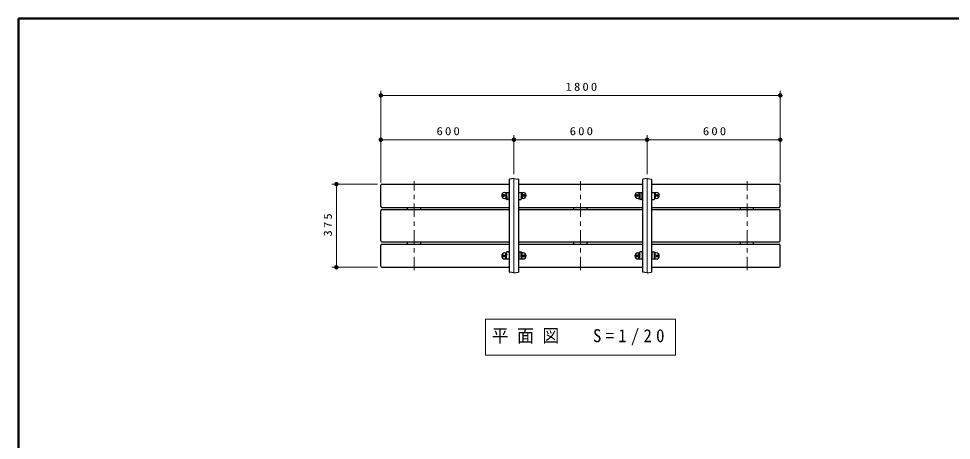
# Model space of a CAD drawing. Units: millimetres on the paper, scale 1:20. Extents: x -385 to 0, y 0 to 267.
# Drawn here: x -385 to -174.9, y 172 to 267 of the extents above; entities that cross this region are included whole.
import ezdxf

# ---------------------------------------------------------------- set-up
doc = ezdxf.new("R2010")
doc.units = ezdxf.units.MM
doc.linetypes.add('USER2', pattern=[6, 3, -1, 1, -1])
doc.layers.add('1_20', color=7, linetype='Continuous', lineweight=25)
doc.layers.add('LY_3', color=7, linetype='Continuous', lineweight=13)
doc.styles.add('ＭＳ ゴシック', font='')
doc.styles.get('ＭＳ ゴシック').set_extended_font_data('MS Gothic')

# ---------------------------------------------------------------- blocks, each defined once
blk = doc.blocks.new('filled_dot')
at = {"color": 0, "linetype": 'Continuous', "lineweight": -2, "const_width": 1.25}
blk.add_lwpolyline([(-0.625, 0, 1), (0.625, 0, 1)], format="xyb", close=True, dxfattribs=at)

msp = doc.modelspace()

# ---------------------------------------------------------------- linework, layer by layer
at = {"layer": '1_20', "lineweight": 13}
for p, q in [((-303.425, 230.033), (-303.425, 250.704)), ((-213.425, 230.033), (-213.425, 250.704)), ((-303.425, 249.704), (-213.425, 249.704)), ((-303.425, 239.704), (-273.425, 239.704)), ((-273.425, 231.979), (-273.425, 240.704)), ((-273.425, 239.704), (-243.425, 239.704)), ((-243.425, 231.979), (-243.425, 240.704)), ((-243.425, 239.704), (-213.425, 239.704)), ((-304.175, 229.704), (-314.425, 229.704)), ((-313.425, 210.954), (-313.425, 229.704)), ((-304.175, 210.954), (-314.425, 210.954)), ((-279.825, 199.257), (-279.825, 191.123)), ((-237.025, 199.257), (-279.825, 199.257)), ((-237.025, 191.123), (-237.025, 199.257)), ((-279.825, 191.123), (-237.025, 191.123))]:
    msp.add_line(p, q, dxfattribs=at)
at = {"layer": '1_20'}
for p, q in [((-303.425, 224.704), (-303.425, 229.454)), ((-303.175, 229.704), (-274.425, 229.704)), ((-272.425, 229.704), (-244.425, 229.704)), ((-242.425, 229.704), (-213.675, 229.704)), ((-213.425, 224.704), (-213.425, 229.454)), ((-303.425, 216.954), (-303.425, 223.704)), ((-303.175, 224.454), (-274.425, 224.454)), ((-303.175, 223.954), (-274.425, 223.954)), ((-297.425, 223.954), (-297.425, 224.454)), ((-294.425, 223.954), (-294.425, 224.454)), ((-272.425, 224.454), (-244.425, 224.454)), ((-272.425, 223.954), (-244.425, 223.954)), ((-259.925, 223.954), (-259.925, 224.454)), ((-256.925, 223.954), (-256.925, 224.454)), ((-242.425, 224.454), (-213.675, 224.454)), ((-242.425, 223.954), (-213.675, 223.954)), ((-222.425, 223.954), (-222.425, 224.454)), ((-219.425, 223.954), (-219.425, 224.454)), ((-213.425, 216.954), (-213.425, 223.704)), ((-303.175, 216.704), (-274.425, 216.704)), ((-297.425, 216.204), (-297.425, 216.704)), ((-294.425, 216.204), (-294.425, 216.704)), ((-272.425, 216.704), (-244.425, 216.704)), ((-259.925, 216.204), (-259.925, 216.704)), ((-256.925, 216.204), (-256.925, 216.704)), ((-242.425, 216.704), (-213.675, 216.704)), ((-222.425, 216.204), (-222.425, 216.704)), ((-219.425, 216.204), (-219.425, 216.704)), ((-303.425, 211.204), (-303.425, 215.954)), ((-303.175, 216.204), (-274.425, 216.204)), ((-272.425, 216.204), (-244.425, 216.204)), ((-242.425, 216.204), (-213.675, 216.204)), ((-213.425, 211.204), (-213.425, 215.954)), ((-303.175, 210.954), (-274.425, 210.954)), ((-272.425, 210.954), (-244.425, 210.954)), ((-242.425, 210.954), (-213.675, 210.954))]:
    msp.add_line(p, q, dxfattribs=at)
at = {"layer": '1_20', "linetype": 'USER2', "lineweight": 13}
for p, q in [((-295.925, 210.3), (-295.925, 230.357)), ((-258.425, 210.3), (-258.425, 230.357)), ((-220.925, 210.3), (-220.925, 230.357))]:
    msp.add_line(p, q, dxfattribs=at)
at = {"layer": '1_20', "color": 110}
for p, q in [((-274.425, 209.872), (-274.425, 230.786)), ((-273.425, 230.979), (-274.382, 230.835)), ((-273.425, 230.979), (-272.467, 230.835)), ((-272.425, 230.786), (-272.425, 209.872)), ((-244.425, 209.872), (-244.425, 230.786)), ((-243.425, 230.979), (-244.382, 230.835)), ((-243.425, 230.979), (-242.467, 230.835)), ((-242.425, 230.786), (-242.425, 209.872)), ((-275.5, 227.829), (-274.425, 227.829)), ((-275.257, 227.717), (-275.257, 226.58)), ((-274.521, 226.329), (-274.521, 227.571)), ((-274.471, 227.621), (-274.425, 227.621)), ((-274.425, 227.186), (-274.471, 227.186)), ((-272.425, 227.829), (-271.35, 227.829)), ((-272.425, 227.621), (-272.379, 227.621)), ((-272.379, 227.186), (-272.425, 227.186)), ((-272.329, 226.329), (-272.329, 227.571)), ((-271.593, 227.717), (-271.593, 226.58)), ((-245.5, 227.829), (-244.425, 227.829)), ((-245.257, 227.717), (-245.257, 226.58)), ((-244.521, 226.329), (-244.521, 227.571)), ((-244.471, 227.621), (-244.425, 227.621)), ((-244.425, 227.186), (-244.471, 227.186)), ((-242.425, 227.829), (-241.35, 227.829)), ((-242.425, 227.621), (-242.379, 227.621)), ((-242.379, 227.186), (-242.425, 227.186)), ((-242.329, 226.329), (-242.329, 227.571)), ((-241.593, 227.717), (-241.593, 226.58)), ((-275.5, 226.479), (-275.185, 226.479)), ((-275.163, 226.465), (-275.066, 226.282)), ((-275.061, 226.804), (-275.061, 226.387)), ((-274.621, 226.229), (-274.978, 226.229)), ((-272.229, 226.229), (-271.872, 226.229)), ((-271.789, 226.804), (-271.789, 226.387)), ((-271.687, 226.465), (-271.783, 226.282)), ((-271.35, 226.479), (-271.664, 226.479)), ((-245.5, 226.479), (-245.185, 226.479)), ((-245.163, 226.465), (-245.066, 226.282)), ((-245.061, 226.804), (-245.061, 226.387)), ((-244.621, 226.229), (-244.978, 226.229)), ((-242.229, 226.229), (-241.872, 226.229)), ((-241.789, 226.804), (-241.789, 226.387)), ((-241.687, 226.465), (-241.783, 226.282)), ((-241.35, 226.479), (-241.664, 226.479)), ((-275.163, 214.192), (-275.066, 214.375)), ((-274.621, 214.429), (-274.978, 214.429)), ((-274.521, 214.329), (-274.521, 213.086)), ((-272.329, 214.329), (-272.329, 213.086)), ((-272.229, 214.429), (-271.872, 214.429)), ((-271.687, 214.192), (-271.783, 214.375)), ((-245.163, 214.192), (-245.066, 214.375)), ((-244.621, 214.429), (-244.978, 214.429)), ((-244.521, 214.329), (-244.521, 213.086)), ((-242.329, 214.329), (-242.329, 213.086)), ((-242.229, 214.429), (-241.872, 214.429)), ((-241.687, 214.192), (-241.783, 214.375)), ((-275.5, 214.179), (-275.185, 214.179)), ((-275.5, 212.829), (-274.425, 212.829)), ((-275.257, 212.94), (-275.257, 214.078)), ((-275.061, 213.854), (-275.061, 214.271)), ((-274.425, 213.472), (-274.471, 213.472)), ((-274.471, 213.036), (-274.425, 213.036)), ((-272.379, 213.472), (-272.425, 213.472)), ((-272.425, 213.036), (-272.379, 213.036)), ((-272.425, 212.829), (-271.35, 212.829)), ((-271.789, 213.854), (-271.789, 214.271)), ((-271.35, 214.179), (-271.664, 214.179)), ((-271.593, 212.94), (-271.593, 214.078)), ((-245.5, 214.179), (-245.185, 214.179)), ((-245.5, 212.829), (-244.425, 212.829)), ((-245.257, 212.94), (-245.257, 214.078)), ((-245.061, 213.854), (-245.061, 214.271)), ((-244.425, 213.472), (-244.471, 213.472)), ((-244.471, 213.036), (-244.425, 213.036)), ((-242.379, 213.472), (-242.425, 213.472)), ((-242.425, 213.036), (-242.379, 213.036)), ((-242.425, 212.829), (-241.35, 212.829)), ((-241.789, 213.854), (-241.789, 214.271)), ((-241.35, 214.179), (-241.664, 214.179)), ((-241.593, 212.94), (-241.593, 214.078)), ((-273.425, 209.679), (-274.382, 209.822)), ((-273.425, 209.679), (-272.467, 209.822)), ((-243.425, 209.679), (-244.382, 209.822)), ((-243.425, 209.679), (-242.467, 209.822))]:
    msp.add_line(p, q, dxfattribs=at)
at = {"layer": '1_20', "color": 110, "lineweight": 13}
for p, q in [((-273.425, 230.979), (-273.425, 209.679)), ((-243.425, 230.979), (-243.425, 209.679))]:
    msp.add_line(p, q, dxfattribs=at)
at = {"layer": '1_20', "color": 110}
for points in [[(-275.257, 227.717), (-275.219, 227.699), (-275.184, 227.676), (-275.154, 227.649), (-275.129, 227.616), (-275.112, 227.579), (-275.1, 227.537), (-275.092, 227.489), (-275.086, 227.433), (-275.081, 227.364), (-275.077, 227.288), (-275.073, 227.208), (-275.07, 227.126), (-275.068, 227.046), (-275.066, 226.97), (-275.064, 226.902), (-275.063, 226.843), (-275.062, 226.798), (-275.061, 226.769), (-275.061, 226.758), (-275.061, 226.768), (-275.061, 226.804)], [(-271.593, 227.717), (-271.63, 227.699), (-271.665, 227.676), (-271.695, 227.649), (-271.72, 227.616), (-271.738, 227.579), (-271.75, 227.537), (-271.758, 227.489), (-271.763, 227.433), (-271.768, 227.364), (-271.773, 227.288), (-271.776, 227.208), (-271.779, 227.126), (-271.782, 227.046), (-271.784, 226.97), (-271.786, 226.902), (-271.787, 226.843), (-271.788, 226.798), (-271.788, 226.769), (-271.789, 226.758), (-271.789, 226.768), (-271.789, 226.804)], [(-245.257, 227.717), (-245.219, 227.699), (-245.184, 227.676), (-245.154, 227.649), (-245.129, 227.616), (-245.112, 227.579), (-245.1, 227.537), (-245.092, 227.489), (-245.086, 227.433), (-245.081, 227.364), (-245.077, 227.288), (-245.073, 227.208), (-245.07, 227.126), (-245.068, 227.046), (-245.066, 226.97), (-245.064, 226.902), (-245.063, 226.843), (-245.062, 226.798), (-245.061, 226.769), (-245.061, 226.758), (-245.061, 226.768), (-245.061, 226.804)], [(-241.593, 227.717), (-241.63, 227.699), (-241.665, 227.676), (-241.695, 227.649), (-241.72, 227.616), (-241.738, 227.579), (-241.75, 227.537), (-241.758, 227.489), (-241.763, 227.433), (-241.768, 227.364), (-241.773, 227.288), (-241.776, 227.208), (-241.779, 227.126), (-241.782, 227.046), (-241.784, 226.97), (-241.786, 226.902), (-241.787, 226.843), (-241.788, 226.798), (-241.788, 226.769), (-241.789, 226.758), (-241.789, 226.768), (-241.789, 226.804)], [(-275.257, 212.94), (-275.219, 212.959), (-275.184, 212.982), (-275.154, 213.009), (-275.129, 213.041), (-275.112, 213.078), (-275.1, 213.12), (-275.092, 213.169), (-275.086, 213.225), (-275.081, 213.293), (-275.077, 213.369), (-275.073, 213.45), (-275.07, 213.531), (-275.068, 213.611), (-275.066, 213.687), (-275.064, 213.756), (-275.063, 213.814), (-275.062, 213.859), (-275.061, 213.889), (-275.061, 213.9), (-275.061, 213.889), (-275.061, 213.854)], [(-271.593, 212.94), (-271.63, 212.959), (-271.665, 212.982), (-271.695, 213.009), (-271.72, 213.041), (-271.738, 213.078), (-271.75, 213.12), (-271.758, 213.169), (-271.763, 213.225), (-271.768, 213.293), (-271.773, 213.369), (-271.776, 213.45), (-271.779, 213.531), (-271.782, 213.611), (-271.784, 213.687), (-271.786, 213.756), (-271.787, 213.814), (-271.788, 213.859), (-271.788, 213.889), (-271.789, 213.9), (-271.789, 213.889), (-271.789, 213.854)], [(-245.257, 212.94), (-245.219, 212.959), (-245.184, 212.982), (-245.154, 213.009), (-245.129, 213.041), (-245.112, 213.078), (-245.1, 213.12), (-245.092, 213.169), (-245.086, 213.225), (-245.081, 213.293), (-245.077, 213.369), (-245.073, 213.45), (-245.07, 213.531), (-245.068, 213.611), (-245.066, 213.687), (-245.064, 213.756), (-245.063, 213.814), (-245.062, 213.859), (-245.061, 213.889), (-245.061, 213.9), (-245.061, 213.889), (-245.061, 213.854)], [(-241.593, 212.94), (-241.63, 212.959), (-241.665, 212.982), (-241.695, 213.009), (-241.72, 213.041), (-241.738, 213.078), (-241.75, 213.12), (-241.758, 213.169), (-241.763, 213.225), (-241.768, 213.293), (-241.773, 213.369), (-241.776, 213.45), (-241.779, 213.531), (-241.782, 213.611), (-241.784, 213.687), (-241.786, 213.756), (-241.787, 213.814), (-241.788, 213.859), (-241.788, 213.889), (-241.789, 213.9), (-241.789, 213.889), (-241.789, 213.854)]]:
    msp.add_lwpolyline(points, dxfattribs=at)
at = {"layer": '1_20', "color": 110, "lineweight": 13}
for centre in [(-275.675, 227.154), (-271.175, 227.154), (-245.675, 227.154), (-241.175, 227.154), (-275.675, 213.504), (-271.175, 213.504), (-245.675, 213.504), (-241.175, 213.504)]:
    msp.add_circle(centre, 0.225, dxfattribs=at)
at = {"layer": '1_20', "color": 110}
for centre in [(-275.675, 227.154), (-271.175, 227.154), (-245.675, 227.154), (-241.175, 227.154), (-275.675, 213.504), (-271.175, 213.504), (-245.675, 213.504), (-241.175, 213.504)]:
    msp.add_circle(centre, 0.2, dxfattribs=at)
at = {"layer": '1_20'}
for centre, start, end in [((-303.175, 229.454), 90, 180), ((-213.675, 229.454), 0, 90), ((-303.175, 224.704), 180, 270), ((-303.175, 223.704), 90, 180), ((-213.675, 224.704), 270, 0), ((-213.675, 223.704), 0, 90), ((-303.175, 216.954), 180, 270), ((-213.675, 216.954), 270, 0), ((-303.175, 215.954), 90, 180), ((-213.675, 215.954), 0, 90), ((-303.175, 211.204), 180, 270), ((-213.675, 211.204), 270, 0)]:
    msp.add_arc(centre, 0.25, start, end, dxfattribs=at)
at = {"layer": '1_20', "color": 110}
for centre, radius, start, end in [((-274.375, 230.786), 0.05, 98.53077, 180), ((-272.475, 230.786), 0.05, 0, 81.46923), ((-244.375, 230.786), 0.05, 98.53077, 180), ((-242.475, 230.786), 0.05, 0, 81.46923), ((-275.5, 227.154), 0.675, 90, 270), ((-274.471, 227.571), 0.05, 90, 180), ((-274.471, 227.136), 0.05, 90, 180), ((-272.379, 227.571), 0.05, 359.99999, 90), ((-272.379, 227.136), 0.05, 0, 90), ((-271.35, 227.154), 0.675, 270, 90), ((-245.5, 227.154), 0.675, 90, 270), ((-244.471, 227.571), 0.05, 90, 180), ((-244.471, 227.136), 0.05, 90, 180), ((-242.379, 227.571), 0.05, 359.99999, 90), ((-242.379, 227.136), 0.05, 0, 90), ((-241.35, 227.154), 0.675, 270, 90), ((-275.185, 226.454), 0.025, 27.86749, 90), ((-274.978, 226.329), 0.1, 207.86749, 270), ((-274.621, 226.329), 0.1, 270, 0), ((-272.229, 226.329), 0.1, 180, 270), ((-271.872, 226.329), 0.1, 270, 332.13251), ((-271.664, 226.454), 0.025, 90, 152.13251), ((-245.185, 226.454), 0.025, 27.86749, 90), ((-244.978, 226.329), 0.1, 207.86749, 270), ((-244.621, 226.329), 0.1, 270, 0), ((-242.229, 226.329), 0.1, 180, 270), ((-241.872, 226.329), 0.1, 270, 332.13251), ((-241.664, 226.454), 0.025, 90, 152.13251), ((-274.978, 214.329), 0.1, 90, 152.13251), ((-274.621, 214.329), 0.1, 0, 90), ((-272.229, 214.329), 0.1, 90, 180), ((-271.872, 214.329), 0.1, 27.86749, 90), ((-244.978, 214.329), 0.1, 90, 152.13251), ((-244.621, 214.329), 0.1, 0, 90), ((-242.229, 214.329), 0.1, 90, 180), ((-241.872, 214.329), 0.1, 27.86749, 90), ((-275.5, 213.504), 0.675, 90, 270), ((-275.185, 214.204), 0.025, 270, 332.13251), ((-274.471, 213.522), 0.05, 180, 270), ((-274.471, 213.086), 0.05, 180, 270), ((-272.379, 213.522), 0.05, 270, 0), ((-272.379, 213.086), 0.05, 270, 0.00001), ((-271.664, 214.204), 0.025, 207.86749, 270), ((-271.35, 213.504), 0.675, 270, 90), ((-245.5, 213.504), 0.675, 90, 270), ((-245.185, 214.204), 0.025, 270, 332.13251), ((-244.471, 213.522), 0.05, 180, 270), ((-244.471, 213.086), 0.05, 180, 270), ((-242.379, 213.522), 0.05, 270, 0), ((-242.379, 213.086), 0.05, 270, 0.00001), ((-241.664, 214.204), 0.025, 207.86749, 270), ((-241.35, 213.504), 0.675, 270, 90), ((-274.375, 209.872), 0.05, 180, 261.46923), ((-272.475, 209.872), 0.05, 278.53077, 0), ((-244.375, 209.872), 0.05, 180, 261.46923), ((-242.475, 209.872), 0.05, 278.53077, 0)]:
    msp.add_arc(centre, radius, start, end, dxfattribs=at)
at = {"layer": 'LY_3', "lineweight": 50}
for p, q in [((-385, 267), (-385, 0)), ((0, 267), (-385, 267))]:
    msp.add_line(p, q, dxfattribs=at)

# ---------------------------------------------------------------- block references
at = {"layer": '1_20', "lineweight": 13, "xscale": 0.4, "yscale": 0.4}
for p in [(-303.425, 249.704), (-303.425, 239.704), (-273.425, 239.704), (-243.425, 239.704)]:
    msp.add_blockref('filled_dot', p, dxfattribs=at)
for p, rotation in [((-213.425, 249.704), 180), ((-273.425, 239.704), 180), ((-243.425, 239.704), 180), ((-213.425, 239.704), 180), ((-313.425, 229.704), 270), ((-313.425, 210.954), 90)]:
    msp.add_blockref('filled_dot', p, dxfattribs=dict(at, rotation=rotation))

# ---------------------------------------------------------------- texts
at = {"layer": '1_20', "style": 'ＭＳ ゴシック'}
for s, insert, char_height, attachment_point in [('\\T1.33;\\W1.15;1800', (-258.004, 250.704), 1.833, 8), ('\\T1.33;\\W1.15;600', (-288.008, 240.704), 1.833, 8), ('\\T1.33;\\W1.15;600', (-258.008, 240.704), 1.833, 8), ('\\T1.33;\\W1.15;600', (-228.008, 240.704), 1.833, 8), ('\\T1.5;\\W0.95;平面図\u3000S=1/20', (-278.425, 195.19), 2.933, 4)]:
    msp.add_mtext(s, dxfattribs=dict(at, insert=insert, char_height=char_height, attachment_point=attachment_point))
at = {"layer": '1_20', "insert": (-314.425, 220.745), "char_height": 1.833, "attachment_point": 8, "rotation": 90, "style": 'ＭＳ ゴシック'}
msp.add_mtext('\\T1.33;\\W1.15;375', dxfattribs=at)

doc.saveas('drawing.dxf')
